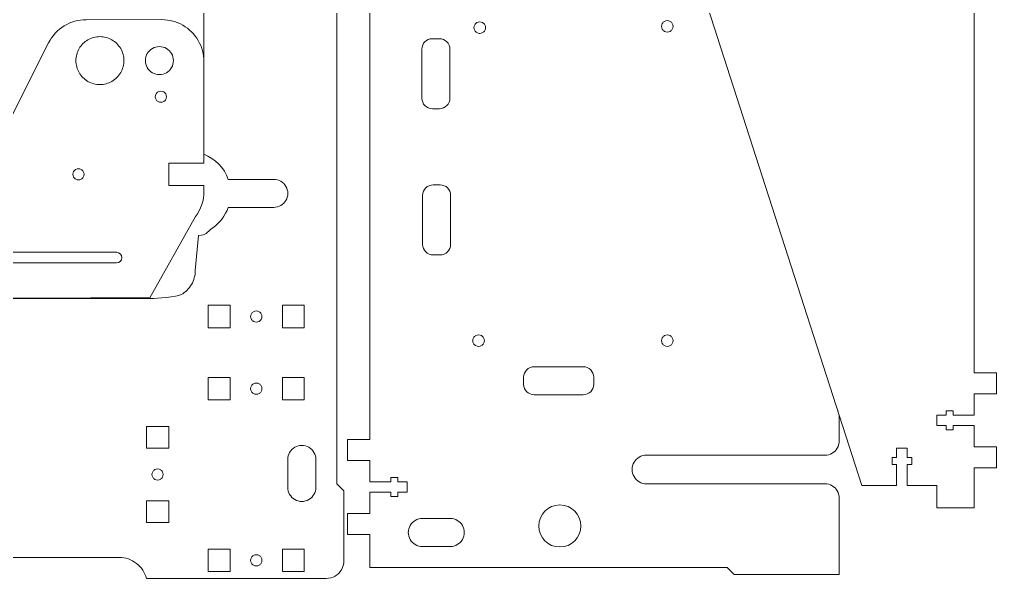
# Model space of a CAD drawing. Header units: inches. Extents: x -222 to 489, y -198 to 427.
# Drawn here: x 210.5 to 489.3, y 36.7 to 196.3 of the extents above; entities that cross this region are included whole.
import ezdxf

# ---------------------------------------------------------------- set-up
doc = ezdxf.new("R2010")
doc.units = ezdxf.units.IN
doc.header["$MEASUREMENT"] = 0
doc.layers.add('z-axis', color=7, linetype='Continuous')

# ---------------------------------------------------------------- blocks, each defined once
blk = doc.blocks.new('block 4')
at = {"lineweight": 0}
blk.add_open_spline([(251.32, 67.22), (251.46, 66.98), (251.53, 66.7), (251.53, 66.42), (251.53, 66.14), (251.46, 65.86), (251.32, 65.62), (251.18, 65.38), (250.97, 65.17), (250.73, 65.03), (250.49, 64.89), (250.21, 64.82), (249.93, 64.82), (249.65, 64.82), (249.37, 64.89), (249.13, 65.03), (248.89, 65.17), (248.69, 65.38), (248.55, 65.62), (248.41, 65.86), (248.33, 66.14), (248.33, 66.42), (248.33, 66.7), (248.41, 66.98), (248.55, 67.22), (248.69, 67.46), (248.89, 67.66), (249.13, 67.8), (249.37, 67.94), (249.65, 68.02), (249.93, 68.02), (250.21, 68.02), (250.49, 67.94), (250.73, 67.8), (250.97, 67.66), (251.18, 67.46), (251.32, 67.22)], degree=3, knots=[0, 0, 0, 0, 1, 1, 1, 2, 2, 2, 3, 3, 3, 4, 4, 4, 5, 5, 5, 6, 6, 6, 7, 7, 7, 8, 8, 8, 9, 9, 9, 10, 10, 10, 11, 11, 11, 12, 12, 12, 12], dxfattribs=at)
blk = doc.blocks.new('block 3')
blk.add_blockref('block 4', (0, 0))
blk = doc.blocks.new('block 5')
at = {"lineweight": 0}
blk.add_lwpolyline([(270.6, 87.73), (270.6, 94.12)], dxfattribs=at)
blk = doc.blocks.new('block 6')
at = {"lineweight": 0}
blk.add_lwpolyline([(270.6, 94.12), (264.4, 94.12)], dxfattribs=at)
blk = doc.blocks.new('block 7')
at = {"lineweight": 0}
blk.add_lwpolyline([(264.4, 94.12), (264.4, 87.73)], dxfattribs=at)
blk = doc.blocks.new('block 8')
at = {"lineweight": 0}
blk.add_lwpolyline([(264.4, 87.73), (270.6, 87.73)], dxfattribs=at)
blk = doc.blocks.new('block 9')
at = {"lineweight": 0}
blk.add_lwpolyline([(285.59, 94.12), (285.59, 87.73)], dxfattribs=at)
blk = doc.blocks.new('block 10')
at = {"lineweight": 0}
blk.add_lwpolyline([(285.59, 87.73), (291.79, 87.73)], dxfattribs=at)
blk = doc.blocks.new('block 11')
at = {"lineweight": 0}
blk.add_lwpolyline([(291.79, 87.73), (291.79, 94.12)], dxfattribs=at)
blk = doc.blocks.new('block 12')
at = {"lineweight": 0}
blk.add_lwpolyline([(291.79, 94.12), (285.59, 94.12)], dxfattribs=at)
blk = doc.blocks.new('block 13')
at = {"lineweight": 0}
blk.add_lwpolyline([(291.79, 45.11), (285.59, 45.11)], dxfattribs=at)
blk = doc.blocks.new('block 14')
at = {"lineweight": 0}
blk.add_lwpolyline([(285.59, 45.11), (285.59, 38.71)], dxfattribs=at)
blk = doc.blocks.new('block 15')
at = {"lineweight": 0}
blk.add_lwpolyline([(285.59, 38.71), (291.79, 38.71)], dxfattribs=at)
blk = doc.blocks.new('block 16')
at = {"lineweight": 0}
blk.add_lwpolyline([(291.79, 38.71), (291.79, 45.11)], dxfattribs=at)
blk = doc.blocks.new('block 17')
at = {"lineweight": 0}
blk.add_lwpolyline([(270.6, 45.11), (264.4, 45.11)], dxfattribs=at)
blk = doc.blocks.new('block 18')
at = {"lineweight": 0}
blk.add_lwpolyline([(264.4, 45.11), (264.4, 38.71)], dxfattribs=at)
blk = doc.blocks.new('block 19')
at = {"lineweight": 0}
blk.add_lwpolyline([(264.4, 38.71), (270.6, 38.71)], dxfattribs=at)
blk = doc.blocks.new('block 20')
at = {"lineweight": 0}
blk.add_lwpolyline([(270.6, 38.71), (270.6, 45.11)], dxfattribs=at)
blk = doc.blocks.new('block 21')
at = {"lineweight": 0}
blk.add_lwpolyline([(246.73, 73.91), (253.13, 73.91)], dxfattribs=at)
blk = doc.blocks.new('block 22')
at = {"lineweight": 0}
blk.add_lwpolyline([(253.13, 73.91), (253.13, 80.11)], dxfattribs=at)
blk = doc.blocks.new('block 23')
at = {"lineweight": 0}
blk.add_lwpolyline([(253.13, 80.11), (246.73, 80.11)], dxfattribs=at)
blk = doc.blocks.new('block 24')
at = {"lineweight": 0}
blk.add_lwpolyline([(246.73, 80.11), (246.73, 73.91)], dxfattribs=at)
blk = doc.blocks.new('block 25')
at = {"lineweight": 0}
blk.add_lwpolyline([(246.73, 52.72), (253.13, 52.72)], dxfattribs=at)
blk = doc.blocks.new('block 26')
at = {"lineweight": 0}
blk.add_lwpolyline([(253.13, 52.72), (253.13, 58.92)], dxfattribs=at)
blk = doc.blocks.new('block 27')
at = {"lineweight": 0}
blk.add_lwpolyline([(253.13, 58.92), (246.73, 58.92)], dxfattribs=at)
blk = doc.blocks.new('block 28')
at = {"lineweight": 0}
blk.add_lwpolyline([(246.73, 58.92), (246.73, 52.72)], dxfattribs=at)
blk = doc.blocks.new('block 69')
at = {"lineweight": 0}
blk.add_lwpolyline([(283.09, 150.68), (270.1, 150.68)], dxfattribs=at)
blk = doc.blocks.new('block 70')
at = {"lineweight": 0}
blk.add_open_spline([(270.1, 150.68), (268.96, 153.94), (266.33, 156.65), (263.1, 157.87)], degree=3, dxfattribs=at)
blk = doc.blocks.new('block 71')
at = {"lineweight": 0}
blk.add_lwpolyline([(263.1, 157.87), (263.1, 201.66)], dxfattribs=at)
blk = doc.blocks.new('block 97')
at = {"lineweight": 0}
blk.add_lwpolyline([(-8.77, 116.69), (248.11, 116.69)], dxfattribs=at)
blk = doc.blocks.new('block 98')
at = {"lineweight": 0}
blk.add_open_spline([(248.11, 116.69), (249.5, 116.69), (255.48, 117.07), (256.69, 117.77)], degree=3, dxfattribs=at)
blk = doc.blocks.new('block 99')
at = {"lineweight": 0}
blk.add_open_spline([(256.69, 117.77), (257.9, 118.46), (258.92, 119.48), (259.62, 120.69)], degree=3, dxfattribs=at)
blk = doc.blocks.new('block 100')
at = {"lineweight": 0}
blk.add_open_spline([(259.62, 120.69), (260.32, 121.9), (260.69, 123.29), (260.69, 124.69)], degree=3, dxfattribs=at)
blk = doc.blocks.new('block 101')
at = {"lineweight": 0}
blk.add_lwpolyline([(260.69, 124.69), (261.61, 134.69)], dxfattribs=at)
blk = doc.blocks.new('block 102')
at = {"lineweight": 0}
blk.add_open_spline([(261.61, 134.69), (264.07, 134.68), (263.71, 135.46), (265.71, 136.89)], degree=3, dxfattribs=at)
blk = doc.blocks.new('block 103')
at = {"lineweight": 0}
blk.add_open_spline([(265.71, 136.89), (267.73, 138.31), (269.28, 140.36), (270.1, 142.68)], degree=3, dxfattribs=at)
blk = doc.blocks.new('block 104')
at = {"lineweight": 0}
blk.add_lwpolyline([(270.1, 142.68), (283.09, 142.68)], dxfattribs=at)
blk = doc.blocks.new('block 105')
at = {"lineweight": 0}
blk.add_open_spline([(283.09, 142.68), (283.79, 142.68), (284.49, 142.87), (285.09, 143.22)], degree=3, dxfattribs=at)
blk = doc.blocks.new('block 106')
at = {"lineweight": 0}
blk.add_open_spline([(285.09, 143.22), (285.69, 143.57), (286.21, 144.08), (286.55, 144.68)], degree=3, dxfattribs=at)
blk = doc.blocks.new('block 107')
at = {"lineweight": 0}
blk.add_open_spline([(286.55, 144.68), (286.9, 145.29), (287.09, 145.98), (287.09, 146.68)], degree=3, dxfattribs=at)
blk = doc.blocks.new('block 108')
at = {"lineweight": 0}
blk.add_open_spline([(287.09, 146.68), (287.09, 147.38), (286.9, 148.08), (286.55, 148.68)], degree=3, dxfattribs=at)
blk = doc.blocks.new('block 109')
at = {"lineweight": 0}
blk.add_open_spline([(286.55, 148.68), (286.21, 149.28), (285.69, 149.79), (285.09, 150.14)], degree=3, dxfattribs=at)
blk = doc.blocks.new('block 110')
at = {"lineweight": 0}
blk.add_open_spline([(285.09, 150.14), (284.49, 150.49), (283.79, 150.68), (283.09, 150.68)], degree=3, dxfattribs=at)
blk = doc.blocks.new('block 111')
at = {"lineweight": 0}
blk.add_lwpolyline([(295.09, 62.72), (295.09, 70.72)], dxfattribs=at)
blk = doc.blocks.new('block 112')
at = {"lineweight": 0}
blk.add_open_spline([(295.09, 70.72), (295.09, 71.41), (294.9, 72.11), (294.55, 72.71)], degree=3, dxfattribs=at)
blk = doc.blocks.new('block 113')
at = {"lineweight": 0}
blk.add_open_spline([(294.55, 72.71), (294.2, 73.32), (293.69, 73.83), (293.09, 74.18)], degree=3, dxfattribs=at)
blk = doc.blocks.new('block 114')
at = {"lineweight": 0}
blk.add_open_spline([(293.09, 74.18), (292.48, 74.53), (291.79, 74.71), (291.09, 74.71)], degree=3, dxfattribs=at)
blk = doc.blocks.new('block 115')
at = {"lineweight": 0}
blk.add_open_spline([(291.09, 74.71), (290.39, 74.71), (289.69, 74.53), (289.09, 74.18)], degree=3, dxfattribs=at)
blk = doc.blocks.new('block 116')
at = {"lineweight": 0}
blk.add_open_spline([(289.09, 74.18), (288.48, 73.83), (287.97, 73.32), (287.62, 72.71)], degree=3, dxfattribs=at)
blk = doc.blocks.new('block 117')
at = {"lineweight": 0}
blk.add_open_spline([(287.62, 72.71), (287.27, 72.11), (287.09, 71.41), (287.09, 70.72)], degree=3, dxfattribs=at)
blk = doc.blocks.new('block 118')
at = {"lineweight": 0}
blk.add_lwpolyline([(287.09, 70.72), (287.09, 62.72)], dxfattribs=at)
blk = doc.blocks.new('block 119')
at = {"lineweight": 0}
blk.add_open_spline([(287.09, 62.72), (287.09, 62.02), (287.27, 61.32), (287.62, 60.72)], degree=3, dxfattribs=at)
blk = doc.blocks.new('block 120')
at = {"lineweight": 0}
blk.add_open_spline([(287.62, 60.72), (287.97, 60.12), (288.48, 59.61), (289.09, 59.26)], degree=3, dxfattribs=at)
blk = doc.blocks.new('block 121')
at = {"lineweight": 0}
blk.add_open_spline([(289.09, 59.26), (289.69, 58.91), (290.39, 58.72), (291.09, 58.72)], degree=3, dxfattribs=at)
blk = doc.blocks.new('block 122')
at = {"lineweight": 0}
blk.add_open_spline([(291.09, 58.72), (291.79, 58.72), (292.48, 58.91), (293.09, 59.26)], degree=3, dxfattribs=at)
blk = doc.blocks.new('block 123')
at = {"lineweight": 0}
blk.add_open_spline([(293.09, 59.26), (293.69, 59.61), (294.2, 60.12), (294.55, 60.72)], degree=3, dxfattribs=at)
blk = doc.blocks.new('block 124')
at = {"lineweight": 0}
blk.add_open_spline([(294.55, 60.72), (294.9, 61.32), (295.09, 62.02), (295.09, 62.72)], degree=3, dxfattribs=at)
blk = doc.blocks.new('block 133')
at = {"lineweight": 0}
blk.add_lwpolyline([(270.6, 114.72), (264.4, 114.72)], dxfattribs=at)
blk = doc.blocks.new('block 134')
at = {"lineweight": 0}
blk.add_lwpolyline([(264.4, 114.72), (264.4, 108.32)], dxfattribs=at)
blk = doc.blocks.new('block 135')
at = {"lineweight": 0}
blk.add_lwpolyline([(264.4, 108.32), (270.6, 108.32)], dxfattribs=at)
blk = doc.blocks.new('block 136')
at = {"lineweight": 0}
blk.add_lwpolyline([(270.6, 108.32), (270.6, 114.72)], dxfattribs=at)
blk = doc.blocks.new('block 137')
at = {"lineweight": 0}
blk.add_lwpolyline([(285.59, 114.72), (285.59, 108.32)], dxfattribs=at)
blk = doc.blocks.new('block 138')
at = {"lineweight": 0}
blk.add_lwpolyline([(285.59, 108.32), (291.79, 108.32)], dxfattribs=at)
blk = doc.blocks.new('block 139')
at = {"lineweight": 0}
blk.add_lwpolyline([(291.79, 108.32), (291.79, 114.72)], dxfattribs=at)
blk = doc.blocks.new('block 140')
at = {"lineweight": 0}
blk.add_lwpolyline([(291.79, 114.72), (285.59, 114.72)], dxfattribs=at)
blk = doc.blocks.new('block 150')
at = {"lineweight": 0}
blk.add_open_spline([(279.48, 112.32), (279.62, 112.08), (279.69, 111.8), (279.69, 111.52), (279.69, 111.24), (279.62, 110.96), (279.48, 110.72), (279.34, 110.48), (279.13, 110.28), (278.89, 110.14), (278.65, 110), (278.37, 109.92), (278.09, 109.92), (277.81, 109.92), (277.54, 110), (277.29, 110.14), (277.05, 110.28), (276.85, 110.48), (276.71, 110.72), (276.57, 110.96), (276.49, 111.24), (276.49, 111.52), (276.49, 111.8), (276.57, 112.08), (276.71, 112.32), (276.85, 112.56), (277.05, 112.77), (277.29, 112.91), (277.54, 113.05), (277.81, 113.12), (278.09, 113.12), (278.37, 113.12), (278.65, 113.05), (278.89, 112.91), (279.13, 112.77), (279.34, 112.56), (279.48, 112.32)], degree=3, knots=[0, 0, 0, 0, 1, 1, 1, 2, 2, 2, 3, 3, 3, 4, 4, 4, 5, 5, 5, 6, 6, 6, 7, 7, 7, 8, 8, 8, 9, 9, 9, 10, 10, 10, 11, 11, 11, 12, 12, 12, 12], dxfattribs=at)
blk = doc.blocks.new('block 149')
blk.add_blockref('block 150', (0, 0))
blk = doc.blocks.new('block 152')
at = {"lineweight": 0}
blk.add_lwpolyline([(301.08, 63.72), (301.08, 399.56)], dxfattribs=at)
blk = doc.blocks.new('block 153')
at = {"lineweight": 0}
blk.add_lwpolyline([(303.08, 61.72), (301.08, 63.72)], dxfattribs=at)
blk = doc.blocks.new('block 154')
at = {"lineweight": 0}
blk.add_lwpolyline([(303.08, 41.73), (303.08, 61.72)], dxfattribs=at)
blk = doc.blocks.new('block 155')
at = {"lineweight": 0}
blk.add_open_spline([(298.08, 36.73), (298.96, 36.73), (299.83, 36.96), (300.58, 37.4)], degree=3, dxfattribs=at)
blk = doc.blocks.new('block 156')
at = {"lineweight": 0}
blk.add_open_spline([(300.58, 37.4), (301.34, 37.84), (301.98, 38.47), (302.41, 39.23)], degree=3, dxfattribs=at)
blk = doc.blocks.new('block 157')
at = {"lineweight": 0}
blk.add_open_spline([(302.41, 39.23), (302.85, 39.99), (303.08, 40.86), (303.08, 41.73)], degree=3, dxfattribs=at)
blk = doc.blocks.new('block 158')
at = {"lineweight": 0}
blk.add_lwpolyline([(246.76, 36.73), (298.08, 36.73)], dxfattribs=at)
blk = doc.blocks.new('block 159')
at = {"lineweight": 0}
blk.add_open_spline([(246.76, 36.73), (246.32, 38.43), (245.3, 39.98), (243.91, 41.05)], degree=3, dxfattribs=at)
blk = doc.blocks.new('block 160')
at = {"lineweight": 0}
blk.add_open_spline([(243.91, 41.05), (242.52, 42.13), (240.77, 42.73), (239.02, 42.73)], degree=3, dxfattribs=at)
blk = doc.blocks.new('block 161')
at = {"lineweight": 0}
blk.add_lwpolyline([(-44.01, 42.73), (239.02, 42.73)], dxfattribs=at)
blk = doc.blocks.new('block 210')
at = {"lineweight": 0}
blk.add_open_spline([(279.48, 91.73), (279.62, 91.48), (279.69, 91.21), (279.69, 90.93), (279.69, 90.65), (279.62, 90.37), (279.48, 90.13), (279.34, 89.88), (279.13, 89.68), (278.89, 89.54), (278.65, 89.4), (278.37, 89.33), (278.09, 89.33), (277.81, 89.33), (277.54, 89.4), (277.29, 89.54), (277.05, 89.68), (276.85, 89.88), (276.71, 90.13), (276.57, 90.37), (276.49, 90.65), (276.49, 90.93), (276.49, 91.21), (276.57, 91.48), (276.71, 91.73), (276.85, 91.97), (277.05, 92.17), (277.29, 92.31), (277.54, 92.45), (277.81, 92.53), (278.09, 92.53), (278.37, 92.53), (278.65, 92.45), (278.89, 92.31), (279.13, 92.17), (279.34, 91.97), (279.48, 91.73)], degree=3, knots=[0, 0, 0, 0, 1, 1, 1, 2, 2, 2, 3, 3, 3, 4, 4, 4, 5, 5, 5, 6, 6, 6, 7, 7, 7, 8, 8, 8, 9, 9, 9, 10, 10, 10, 11, 11, 11, 12, 12, 12, 12], dxfattribs=at)
blk = doc.blocks.new('block 209')
blk.add_blockref('block 210', (0, 0))
blk = doc.blocks.new('block 212')
at = {"lineweight": 0}
blk.add_open_spline([(279.48, 42.71), (279.62, 42.47), (279.69, 42.19), (279.69, 41.91), (279.69, 41.63), (279.62, 41.35), (279.48, 41.11), (279.34, 40.87), (279.13, 40.66), (278.89, 40.52), (278.65, 40.38), (278.37, 40.31), (278.09, 40.31), (277.81, 40.31), (277.54, 40.38), (277.29, 40.52), (277.05, 40.66), (276.85, 40.87), (276.71, 41.11), (276.57, 41.35), (276.49, 41.63), (276.49, 41.91), (276.49, 42.19), (276.57, 42.47), (276.71, 42.71), (276.85, 42.95), (277.05, 43.15), (277.29, 43.29), (277.54, 43.43), (277.81, 43.51), (278.09, 43.51), (278.37, 43.51), (278.65, 43.43), (278.89, 43.29), (279.13, 43.15), (279.34, 42.95), (279.48, 42.71)], degree=3, knots=[0, 0, 0, 0, 1, 1, 1, 2, 2, 2, 3, 3, 3, 4, 4, 4, 5, 5, 5, 6, 6, 6, 7, 7, 7, 8, 8, 8, 9, 9, 9, 10, 10, 10, 11, 11, 11, 12, 12, 12, 12], dxfattribs=at)
blk = doc.blocks.new('block 211')
blk.add_blockref('block 212', (0, 0))
blk = doc.blocks.new('block 2')
for name in ['block 152', 'block 71', 'block 70', 'block 69', 'block 110', 'block 109', 'block 108', 'block 107', 'block 103', 'block 104', 'block 105', 'block 106', 'block 102', 'block 101', 'block 100', 'block 99', 'block 98', 'block 97', 'block 133', 'block 134', 'block 136', 'block 137', 'block 140', 'block 139', 'block 149', 'block 135', 'block 138', 'block 6', 'block 7', 'block 5', 'block 209', 'block 9', 'block 12', 'block 11', 'block 8', 'block 10', 'block 23', 'block 24', 'block 22', 'block 21', 'block 117', 'block 116', 'block 115', 'block 114', 'block 113', 'block 112', 'block 118', 'block 111', 'block 3', 'block 119', 'block 124', 'block 153', 'block 154', 'block 27', 'block 28', 'block 26', 'block 120', 'block 121', 'block 122', 'block 123', 'block 25', 'block 17', 'block 18', 'block 20', 'block 13', 'block 14', 'block 16', 'block 161', 'block 160', 'block 211', 'block 159', 'block 156', 'block 157', 'block 158', 'block 19', 'block 15', 'block 155']:
    blk.add_blockref(name, (0, 0))
blk = doc.blocks.new('block 624')
at = {"lineweight": 0}
blk.add_lwpolyline([(489.3, 95.48), (482.96, 95.48)], dxfattribs=at)
blk = doc.blocks.new('block 625')
at = {"lineweight": 0}
blk.add_lwpolyline([(489.3, 89.48), (489.3, 95.48)], dxfattribs=at)
blk = doc.blocks.new('block 626')
at = {"lineweight": 0}
blk.add_lwpolyline([(482.96, 89.48), (489.3, 89.48)], dxfattribs=at)
blk = doc.blocks.new('block 627')
at = {"lineweight": 0}
blk.add_lwpolyline([(482.96, 83.39), (476.96, 83.39)], dxfattribs=at)
blk = doc.blocks.new('block 628')
at = {"lineweight": 0}
blk.add_lwpolyline([(476.96, 83.39), (476.96, 84.64)], dxfattribs=at)
blk = doc.blocks.new('block 629')
at = {"lineweight": 0}
blk.add_lwpolyline([(476.96, 84.64), (474.96, 84.64)], dxfattribs=at)
blk = doc.blocks.new('block 630')
at = {"lineweight": 0}
blk.add_lwpolyline([(474.96, 84.64), (474.96, 83.39)], dxfattribs=at)
blk = doc.blocks.new('block 631')
at = {"lineweight": 0}
blk.add_lwpolyline([(474.96, 83.39), (472.31, 83.39)], dxfattribs=at)
blk = doc.blocks.new('block 632')
at = {"lineweight": 0}
blk.add_lwpolyline([(472.31, 83.39), (472.31, 80.39)], dxfattribs=at)
blk = doc.blocks.new('block 633')
at = {"lineweight": 0}
blk.add_lwpolyline([(472.31, 80.39), (474.96, 80.39)], dxfattribs=at)
blk = doc.blocks.new('block 634')
at = {"lineweight": 0}
blk.add_lwpolyline([(474.96, 80.39), (474.96, 79.14)], dxfattribs=at)
blk = doc.blocks.new('block 635')
at = {"lineweight": 0}
blk.add_lwpolyline([(474.96, 79.14), (476.96, 79.14)], dxfattribs=at)
blk = doc.blocks.new('block 636')
at = {"lineweight": 0}
blk.add_lwpolyline([(476.96, 79.14), (476.96, 80.39)], dxfattribs=at)
blk = doc.blocks.new('block 637')
at = {"lineweight": 0}
blk.add_lwpolyline([(476.96, 80.39), (482.96, 80.39)], dxfattribs=at)
blk = doc.blocks.new('block 638')
at = {"lineweight": 0}
blk.add_lwpolyline([(489.3, 74.29), (482.96, 74.29)], dxfattribs=at)
blk = doc.blocks.new('block 639')
at = {"lineweight": 0}
blk.add_lwpolyline([(489.3, 68.29), (489.3, 74.29)], dxfattribs=at)
blk = doc.blocks.new('block 640')
at = {"lineweight": 0}
blk.add_lwpolyline([(482.96, 68.29), (489.3, 68.29)], dxfattribs=at)
blk = doc.blocks.new('block 641')
at = {"lineweight": 0}
blk.add_lwpolyline([(472.31, 56.9), (482.96, 56.9)], dxfattribs=at)
blk = doc.blocks.new('block 642')
at = {"lineweight": 0}
blk.add_lwpolyline([(472.31, 56.9), (472.31, 63.3)], dxfattribs=at)
blk = doc.blocks.new('block 643')
at = {"lineweight": 0}
blk.add_lwpolyline([(472.31, 63.3), (463.86, 63.3)], dxfattribs=at)
blk = doc.blocks.new('block 644')
at = {"lineweight": 0}
blk.add_lwpolyline([(463.86, 63.3), (463.86, 69.29)], dxfattribs=at)
blk = doc.blocks.new('block 645')
at = {"lineweight": 0}
blk.add_lwpolyline([(463.86, 69.29), (465.11, 69.29)], dxfattribs=at)
blk = doc.blocks.new('block 646')
at = {"lineweight": 0}
blk.add_lwpolyline([(465.11, 69.29), (465.11, 71.29)], dxfattribs=at)
blk = doc.blocks.new('block 647')
at = {"lineweight": 0}
blk.add_lwpolyline([(465.11, 71.29), (463.86, 71.29)], dxfattribs=at)
blk = doc.blocks.new('block 648')
at = {"lineweight": 0}
blk.add_lwpolyline([(463.86, 71.29), (463.86, 73.94)], dxfattribs=at)
blk = doc.blocks.new('block 649')
at = {"lineweight": 0}
blk.add_lwpolyline([(463.86, 73.94), (460.77, 73.94)], dxfattribs=at)
blk = doc.blocks.new('block 650')
at = {"lineweight": 0}
blk.add_lwpolyline([(460.77, 73.94), (460.77, 71.29)], dxfattribs=at)
blk = doc.blocks.new('block 651')
at = {"lineweight": 0}
blk.add_lwpolyline([(460.77, 71.29), (459.52, 71.29)], dxfattribs=at)
blk = doc.blocks.new('block 652')
at = {"lineweight": 0}
blk.add_lwpolyline([(459.52, 71.29), (459.52, 69.29)], dxfattribs=at)
blk = doc.blocks.new('block 653')
at = {"lineweight": 0}
blk.add_lwpolyline([(459.52, 69.29), (460.77, 69.29)], dxfattribs=at)
blk = doc.blocks.new('block 654')
at = {"lineweight": 0}
blk.add_lwpolyline([(460.77, 69.29), (460.77, 63.3)], dxfattribs=at)
blk = doc.blocks.new('block 655')
at = {"lineweight": 0}
blk.add_lwpolyline([(460.77, 63.3), (450.91, 63.3)], dxfattribs=at)
blk = doc.blocks.new('block 656')
at = {"lineweight": 0}
blk.add_lwpolyline([(349.21, 379.15), (450.91, 63.3)], dxfattribs=at)
blk = doc.blocks.new('block 659')
at = {"lineweight": 0}
blk.add_lwpolyline([(482.96, 74.29), (482.96, 80.39)], dxfattribs=at)
blk = doc.blocks.new('block 661')
at = {"lineweight": 0}
blk.add_lwpolyline([(482.96, 83.39), (482.96, 89.48)], dxfattribs=at)
blk = doc.blocks.new('block 662')
at = {"lineweight": 0}
blk.add_lwpolyline([(482.96, 56.9), (482.96, 68.29)], dxfattribs=at)
blk = doc.blocks.new('block 663')
at = {"lineweight": 0}
blk.add_lwpolyline([(482.96, 95.48), (482.96, 228.22)], dxfattribs=at)
blk = doc.blocks.new('block 558')
for name in ['block 656', 'block 663', 'block 624', 'block 625', 'block 626', 'block 661', 'block 629', 'block 630', 'block 628', 'block 631', 'block 632', 'block 627', 'block 633', 'block 634', 'block 635', 'block 636', 'block 637', 'block 659', 'block 649', 'block 650', 'block 648', 'block 638', 'block 639', 'block 651', 'block 652', 'block 647', 'block 646', 'block 653', 'block 654', 'block 644', 'block 645', 'block 640', 'block 662', 'block 655', 'block 643', 'block 642', 'block 641']:
    blk.add_blockref(name, (0, 0))
blk = doc.blocks.new('block 555')
blk.add_blockref('block 558', (0, 0))
blk = doc.blocks.new('block 669')
at = {"lineweight": 0}
blk.add_lwpolyline([(325.46, 45.86), (333.46, 45.86)], dxfattribs=at)
blk = doc.blocks.new('block 670')
at = {"lineweight": 0}
blk.add_open_spline([(333.46, 45.86), (334.16, 45.86), (334.86, 46.04), (335.46, 46.39)], degree=3, dxfattribs=at)
blk = doc.blocks.new('block 671')
at = {"lineweight": 0}
blk.add_open_spline([(335.46, 46.39), (336.06, 46.74), (336.57, 47.25), (336.92, 47.86)], degree=3, dxfattribs=at)
blk = doc.blocks.new('block 672')
at = {"lineweight": 0}
blk.add_open_spline([(336.92, 47.86), (337.27, 48.46), (337.46, 49.16), (337.46, 49.86)], degree=3, dxfattribs=at)
blk = doc.blocks.new('block 673')
at = {"lineweight": 0}
blk.add_open_spline([(337.46, 49.86), (337.46, 50.55), (337.27, 51.25), (336.92, 51.85)], degree=3, dxfattribs=at)
blk = doc.blocks.new('block 674')
at = {"lineweight": 0}
blk.add_open_spline([(336.92, 51.85), (336.57, 52.46), (336.06, 52.97), (335.46, 53.32)], degree=3, dxfattribs=at)
blk = doc.blocks.new('block 675')
at = {"lineweight": 0}
blk.add_open_spline([(335.46, 53.32), (334.86, 53.67), (334.16, 53.85), (333.46, 53.85)], degree=3, dxfattribs=at)
blk = doc.blocks.new('block 676')
at = {"lineweight": 0}
blk.add_lwpolyline([(333.46, 53.85), (325.46, 53.85)], dxfattribs=at)
blk = doc.blocks.new('block 677')
at = {"lineweight": 0}
blk.add_open_spline([(325.46, 53.85), (324.77, 53.85), (324.07, 53.67), (323.47, 53.32)], degree=3, dxfattribs=at)
blk = doc.blocks.new('block 678')
at = {"lineweight": 0}
blk.add_open_spline([(323.47, 53.32), (322.86, 52.97), (322.35, 52.46), (322, 51.85)], degree=3, dxfattribs=at)
blk = doc.blocks.new('block 679')
at = {"lineweight": 0}
blk.add_open_spline([(322, 51.85), (321.65, 51.25), (321.47, 50.55), (321.47, 49.86)], degree=3, dxfattribs=at)
blk = doc.blocks.new('block 680')
at = {"lineweight": 0}
blk.add_open_spline([(321.47, 49.86), (321.47, 49.16), (321.65, 48.46), (322, 47.86)], degree=3, dxfattribs=at)
blk = doc.blocks.new('block 681')
at = {"lineweight": 0}
blk.add_open_spline([(322, 47.86), (322.35, 47.25), (322.86, 46.74), (323.47, 46.39)], degree=3, dxfattribs=at)
blk = doc.blocks.new('block 682')
at = {"lineweight": 0}
blk.add_open_spline([(323.47, 46.39), (324.07, 46.04), (324.77, 45.86), (325.46, 45.86)], degree=3, dxfattribs=at)
blk = doc.blocks.new('block 683')
at = {"lineweight": 0}
blk.add_open_spline([(440.41, 71.95), (441.11, 71.94), (441.81, 72.13), (442.41, 72.48)], degree=3, dxfattribs=at)
blk = doc.blocks.new('block 684')
at = {"lineweight": 0}
blk.add_open_spline([(442.41, 72.48), (443.02, 72.83), (443.53, 73.34), (443.87, 73.94)], degree=3, dxfattribs=at)
blk = doc.blocks.new('block 685')
at = {"lineweight": 0}
blk.add_open_spline([(443.87, 73.94), (444.22, 74.55), (444.41, 75.25), (444.41, 75.94)], degree=3, dxfattribs=at)
blk = doc.blocks.new('block 686')
at = {"lineweight": 0}
blk.add_lwpolyline([(389.43, 71.95), (440.41, 71.95)], dxfattribs=at)
blk = doc.blocks.new('block 687')
at = {"lineweight": 0}
blk.add_open_spline([(389.43, 71.95), (388.72, 71.95), (388, 71.76), (387.39, 71.4)], degree=3, dxfattribs=at)
blk = doc.blocks.new('block 688')
at = {"lineweight": 0}
blk.add_open_spline([(387.39, 71.4), (386.77, 71.04), (386.24, 70.52), (385.89, 69.9)], degree=3, dxfattribs=at)
blk = doc.blocks.new('block 689')
at = {"lineweight": 0}
blk.add_open_spline([(385.89, 69.9), (385.53, 69.28), (385.34, 68.56), (385.34, 67.85)], degree=3, dxfattribs=at)
blk = doc.blocks.new('block 690')
at = {"lineweight": 0}
blk.add_open_spline([(385.34, 67.85), (385.34, 67.13), (385.53, 66.42), (385.89, 65.8)], degree=3, dxfattribs=at)
blk = doc.blocks.new('block 691')
at = {"lineweight": 0}
blk.add_open_spline([(385.89, 65.8), (386.24, 65.18), (386.77, 64.66), (387.39, 64.3)], degree=3, dxfattribs=at)
blk = doc.blocks.new('block 692')
at = {"lineweight": 0}
blk.add_open_spline([(387.39, 64.3), (388, 63.94), (388.72, 63.75), (389.43, 63.75)], degree=3, dxfattribs=at)
blk = doc.blocks.new('block 693')
at = {"lineweight": 0}
blk.add_lwpolyline([(440.41, 63.75), (389.43, 63.75)], dxfattribs=at)
blk = doc.blocks.new('block 694')
at = {"lineweight": 0}
blk.add_open_spline([(444.41, 59.75), (444.41, 60.45), (444.22, 61.15), (443.87, 61.75)], degree=3, dxfattribs=at)
blk = doc.blocks.new('block 695')
at = {"lineweight": 0}
blk.add_open_spline([(443.87, 61.75), (443.53, 62.35), (443.02, 62.87), (442.41, 63.21)], degree=3, dxfattribs=at)
blk = doc.blocks.new('block 696')
at = {"lineweight": 0}
blk.add_open_spline([(442.41, 63.21), (441.81, 63.56), (441.11, 63.75), (440.41, 63.75)], degree=3, dxfattribs=at)
blk = doc.blocks.new('block 697')
at = {"lineweight": 0}
blk.add_lwpolyline([(444.41, 37.86), (444.41, 59.75)], dxfattribs=at)
blk = doc.blocks.new('block 698')
at = {"lineweight": 0}
blk.add_lwpolyline([(414.42, 37.86), (444.41, 37.86)], dxfattribs=at)
blk = doc.blocks.new('block 699')
at = {"lineweight": 0}
blk.add_lwpolyline([(412.42, 39.86), (414.42, 37.86)], dxfattribs=at)
blk = doc.blocks.new('block 700')
at = {"lineweight": 0}
blk.add_lwpolyline([(310.47, 39.86), (412.42, 39.86)], dxfattribs=at)
blk = doc.blocks.new('block 701')
at = {"lineweight": 0}
blk.add_lwpolyline([(304.12, 49.26), (310.47, 49.26)], dxfattribs=at)
blk = doc.blocks.new('block 702')
at = {"lineweight": 0}
blk.add_lwpolyline([(304.12, 55.25), (304.12, 49.26)], dxfattribs=at)
blk = doc.blocks.new('block 703')
at = {"lineweight": 0}
blk.add_lwpolyline([(310.47, 55.25), (304.12, 55.25)], dxfattribs=at)
blk = doc.blocks.new('block 704')
at = {"lineweight": 0}
blk.add_lwpolyline([(310.47, 61.35), (316.47, 61.35)], dxfattribs=at)
blk = doc.blocks.new('block 705')
at = {"lineweight": 0}
blk.add_lwpolyline([(316.47, 61.35), (316.47, 60.1)], dxfattribs=at)
blk = doc.blocks.new('block 706')
at = {"lineweight": 0}
blk.add_lwpolyline([(316.47, 60.1), (318.47, 60.1)], dxfattribs=at)
blk = doc.blocks.new('block 707')
at = {"lineweight": 0}
blk.add_lwpolyline([(318.47, 60.1), (318.47, 61.35)], dxfattribs=at)
blk = doc.blocks.new('block 708')
at = {"lineweight": 0}
blk.add_lwpolyline([(318.47, 61.35), (321.12, 61.35)], dxfattribs=at)
blk = doc.blocks.new('block 709')
at = {"lineweight": 0}
blk.add_lwpolyline([(321.12, 61.35), (321.12, 64.35)], dxfattribs=at)
blk = doc.blocks.new('block 710')
at = {"lineweight": 0}
blk.add_lwpolyline([(321.12, 64.35), (318.47, 64.35)], dxfattribs=at)
blk = doc.blocks.new('block 711')
at = {"lineweight": 0}
blk.add_lwpolyline([(318.47, 64.35), (318.47, 65.6)], dxfattribs=at)
blk = doc.blocks.new('block 712')
at = {"lineweight": 0}
blk.add_lwpolyline([(318.47, 65.6), (316.47, 65.6)], dxfattribs=at)
blk = doc.blocks.new('block 713')
at = {"lineweight": 0}
blk.add_lwpolyline([(316.47, 65.6), (316.47, 64.35)], dxfattribs=at)
blk = doc.blocks.new('block 714')
at = {"lineweight": 0}
blk.add_lwpolyline([(316.47, 64.35), (310.47, 64.35)], dxfattribs=at)
blk = doc.blocks.new('block 715')
at = {"lineweight": 0}
blk.add_lwpolyline([(304.12, 70.45), (310.47, 70.45)], dxfattribs=at)
blk = doc.blocks.new('block 716')
at = {"lineweight": 0}
blk.add_lwpolyline([(304.12, 76.44), (304.12, 70.45)], dxfattribs=at)
blk = doc.blocks.new('block 717')
at = {"lineweight": 0}
blk.add_lwpolyline([(310.47, 76.44), (304.12, 76.44)], dxfattribs=at)
blk = doc.blocks.new('block 768')
at = {"lineweight": 0}
blk.add_lwpolyline([(444.22, 84.73), (444.22, 84.73)], dxfattribs=at)
blk = doc.blocks.new('block 769')
at = {"lineweight": 0}
blk.add_lwpolyline([(444.41, 75.94), (444.44, 83.39)], dxfattribs=at)
blk = doc.blocks.new('block 770')
at = {"lineweight": 0}
blk.add_open_spline([(396.81, 105.48), (396.95, 105.23), (397.03, 104.94), (397.03, 104.65), (397.03, 104.37), (396.95, 104.08), (396.81, 103.83), (396.67, 103.58), (396.46, 103.37), (396.21, 103.22), (395.96, 103.08), (395.67, 103), (395.38, 103), (395.09, 103), (394.81, 103.08), (394.56, 103.22), (394.31, 103.37), (394.1, 103.58), (393.95, 103.83), (393.81, 104.08), (393.73, 104.37), (393.73, 104.65), (393.73, 104.94), (393.81, 105.23), (393.95, 105.48), (394.1, 105.73), (394.31, 105.94), (394.56, 106.08), (394.81, 106.23), (395.09, 106.3), (395.38, 106.3), (395.67, 106.3), (395.96, 106.23), (396.21, 106.08), (396.46, 105.94), (396.67, 105.73), (396.81, 105.48)], degree=3, knots=[0, 0, 0, 0, 1, 1, 1, 2, 2, 2, 3, 3, 3, 4, 4, 4, 5, 5, 5, 6, 6, 6, 7, 7, 7, 8, 8, 8, 9, 9, 9, 10, 10, 10, 11, 11, 11, 12, 12, 12, 12], dxfattribs=at)
blk = doc.blocks.new('block 771')
at = {"lineweight": 0}
blk.add_open_spline([(342.94, 105.48), (343.09, 105.23), (343.17, 104.94), (343.17, 104.65), (343.17, 104.37), (343.09, 104.08), (342.94, 103.83), (342.8, 103.58), (342.59, 103.37), (342.34, 103.22), (342.09, 103.08), (341.8, 103), (341.52, 103), (341.23, 103), (340.94, 103.08), (340.69, 103.22), (340.44, 103.37), (340.23, 103.58), (340.09, 103.83), (339.94, 104.08), (339.87, 104.37), (339.87, 104.65), (339.87, 104.94), (339.94, 105.23), (340.09, 105.48), (340.23, 105.73), (340.44, 105.94), (340.69, 106.08), (340.94, 106.23), (341.23, 106.3), (341.52, 106.3), (341.8, 106.3), (342.09, 106.23), (342.34, 106.08), (342.59, 105.94), (342.8, 105.73), (342.94, 105.48)], degree=3, knots=[0, 0, 0, 0, 1, 1, 1, 2, 2, 2, 3, 3, 3, 4, 4, 4, 5, 5, 5, 6, 6, 6, 7, 7, 7, 8, 8, 8, 9, 9, 9, 10, 10, 10, 11, 11, 11, 12, 12, 12, 12], dxfattribs=at)
blk = doc.blocks.new('block 773')
at = {"lineweight": 0}
blk.add_open_spline([(343.3, 194.83), (343.44, 194.58), (343.52, 194.29), (343.52, 194), (343.52, 193.72), (343.44, 193.43), (343.3, 193.18), (343.15, 192.93), (342.94, 192.72), (342.69, 192.58), (342.44, 192.43), (342.16, 192.35), (341.87, 192.35), (341.58, 192.35), (341.29, 192.43), (341.04, 192.58), (340.79, 192.72), (340.58, 192.93), (340.44, 193.18), (340.3, 193.43), (340.22, 193.72), (340.22, 194), (340.22, 194.29), (340.3, 194.58), (340.44, 194.83), (340.58, 195.08), (340.79, 195.29), (341.04, 195.43), (341.29, 195.58), (341.58, 195.65), (341.87, 195.65), (342.16, 195.65), (342.44, 195.58), (342.69, 195.43), (342.94, 195.29), (343.15, 195.08), (343.3, 194.83)], degree=3, knots=[0, 0, 0, 0, 1, 1, 1, 2, 2, 2, 3, 3, 3, 4, 4, 4, 5, 5, 5, 6, 6, 6, 7, 7, 7, 8, 8, 8, 9, 9, 9, 10, 10, 10, 11, 11, 11, 12, 12, 12, 12], dxfattribs=at)
blk = doc.blocks.new('block 774')
at = {"lineweight": 0}
blk.add_open_spline([(396.81, 195.18), (396.95, 194.93), (397.03, 194.64), (397.03, 194.36), (397.03, 194.07), (396.95, 193.78), (396.81, 193.53), (396.67, 193.28), (396.46, 193.07), (396.21, 192.93), (395.96, 192.78), (395.67, 192.71), (395.38, 192.71), (395.09, 192.71), (394.81, 192.78), (394.56, 192.93), (394.31, 193.07), (394.1, 193.28), (393.95, 193.53), (393.81, 193.78), (393.73, 194.07), (393.73, 194.36), (393.73, 194.64), (393.81, 194.93), (393.95, 195.18), (394.1, 195.43), (394.31, 195.64), (394.56, 195.79), (394.81, 195.93), (395.09, 196.01), (395.38, 196.01), (395.67, 196.01), (395.96, 195.93), (396.21, 195.79), (396.46, 195.64), (396.67, 195.43), (396.81, 195.18)], degree=3, knots=[0, 0, 0, 0, 1, 1, 1, 2, 2, 2, 3, 3, 3, 4, 4, 4, 5, 5, 5, 6, 6, 6, 7, 7, 7, 8, 8, 8, 9, 9, 9, 10, 10, 10, 11, 11, 11, 12, 12, 12, 12], dxfattribs=at)
blk = doc.blocks.new('block 772')
for name in ['block 773', 'block 774']:
    blk.add_blockref(name, (0, 0))
blk = doc.blocks.new('block 776')
at = {"lineweight": 0}
blk.add_lwpolyline([(310.47, 49.26), (310.47, 39.86)], dxfattribs=at)
blk = doc.blocks.new('block 781')
at = {"lineweight": 0}
blk.add_lwpolyline([(310.47, 70.45), (310.47, 64.35)], dxfattribs=at)
blk = doc.blocks.new('block 782')
at = {"lineweight": 0}
blk.add_lwpolyline([(310.47, 209.18), (310.47, 76.44)], dxfattribs=at)
blk = doc.blocks.new('block 783')
at = {"lineweight": 0}
blk.add_lwpolyline([(310.47, 61.35), (310.47, 55.25)], dxfattribs=at)
blk = doc.blocks.new('block 668')
for name in ['block 768', 'block 782', 'block 772', 'block 771', 'block 770', 'block 769', 'block 716', 'block 717', 'block 685', 'block 683', 'block 684', 'block 715', 'block 781', 'block 689', 'block 688', 'block 687', 'block 686', 'block 690', 'block 714', 'block 712', 'block 713', 'block 711', 'block 710', 'block 709', 'block 691', 'block 692', 'block 704', 'block 783', 'block 705', 'block 707', 'block 708', 'block 693', 'block 696', 'block 695', 'block 694', 'block 706', 'block 697', 'block 702', 'block 703', 'block 678', 'block 677', 'block 676', 'block 675', 'block 674', 'block 679', 'block 673', 'block 701', 'block 776', 'block 680', 'block 681', 'block 671', 'block 672', 'block 682', 'block 669', 'block 670', 'block 700', 'block 699', 'block 698']:
    blk.add_blockref(name, (0, 0))
blk = doc.blocks.new('block 554')
for name in ['block 555', 'block 668']:
    blk.add_blockref(name, (0, 0))
blk = doc.blocks.new('block 553')
at = {"lineweight": 0}
for points, knots in [([(333.34, 173.85), (333.34, 172.2), (332, 170.85), (330.34, 170.85), (330.34, 170.85), (328.34, 170.85), (328.34, 170.85), (326.68, 170.85), (325.34, 172.2), (325.34, 173.85), (325.34, 173.85), (325.34, 187.85), (325.34, 187.85), (325.34, 189.51), (326.68, 190.85), (328.34, 190.85), (328.34, 190.85), (330.34, 190.85), (330.34, 190.85), (332, 190.85), (333.34, 189.51), (333.34, 187.85), (333.34, 187.85), (333.34, 173.85), (333.34, 173.85)], [0, 0, 0, 0, 1, 1, 1, 2, 2, 2, 3, 3, 3, 4, 4, 4, 5, 5, 5, 6, 6, 6, 7, 7, 7, 8, 8, 8, 8]), ([(333.56, 132.12), (333.56, 130.47), (332.22, 129.12), (330.56, 129.12), (330.56, 129.12), (328.56, 129.12), (328.56, 129.12), (326.91, 129.12), (325.56, 130.47), (325.56, 132.12), (325.56, 132.12), (325.56, 146.12), (325.56, 146.12), (325.56, 147.78), (326.91, 149.12), (328.56, 149.12), (328.56, 149.12), (330.56, 149.12), (330.56, 149.12), (332.22, 149.12), (333.56, 147.78), (333.56, 146.12), (333.56, 146.12), (333.56, 132.12), (333.56, 132.12)], [0, 0, 0, 0, 1, 1, 1, 2, 2, 2, 3, 3, 3, 4, 4, 4, 5, 5, 5, 6, 6, 6, 7, 7, 7, 8, 8, 8, 8]), ([(357.39, 89.18), (355.73, 89.18), (354.39, 90.53), (354.39, 92.18), (354.39, 92.18), (354.39, 94.18), (354.39, 94.18), (354.39, 95.84), (355.73, 97.18), (357.39, 97.18), (357.39, 97.18), (371.39, 97.18), (371.39, 97.18), (373.05, 97.18), (374.39, 95.84), (374.39, 94.18), (374.39, 94.18), (374.39, 92.18), (374.39, 92.18), (374.39, 90.53), (373.05, 89.18), (371.39, 89.18), (371.39, 89.18), (357.39, 89.18), (357.39, 89.18)], [0, 0, 0, 0, 1, 1, 1, 2, 2, 2, 3, 3, 3, 4, 4, 4, 5, 5, 5, 6, 6, 6, 7, 7, 7, 8, 8, 8, 8]), ([(370.72, 51.72), (370.72, 48.41), (368.03, 45.72), (364.72, 45.72), (361.4, 45.72), (358.72, 48.41), (358.72, 51.72), (358.72, 55.04), (361.4, 57.72), (364.72, 57.72), (368.03, 57.72), (370.72, 55.04), (370.72, 51.72)], [0, 0, 0, 0, 1, 1, 1, 2, 2, 2, 3, 3, 3, 4, 4, 4, 4])]:
    blk.add_open_spline(points, degree=3, knots=knots, dxfattribs=at)
blk.add_blockref('block 554', (0, 0))
blk = doc.blocks.new('block 784')
at = {"layer": 'z-axis', "lineweight": 0}
for points in [[(207.37, 129.86), (238.24, 129.86)], [(238.24, 126.86), (207.37, 126.86)]]:
    blk.add_lwpolyline(points, dxfattribs=at)
for points, knots in [([(201.54, 155.35), (201.54, 155.35), (201.54, 148.95), (201.54, 148.95), (201.54, 148.95), (191.22, 148.95), (191.22, 148.95), (191.22, 148.95), (191.2, 138.3), (191.2, 138.3), (191.2, 138.3), (185.2, 138.3), (185.2, 138.3), (185.2, 138.3), (185.2, 148.95), (185.2, 148.95), (185.2, 148.95), (147.9, 148.95), (147.9, 148.95), (147.9, 148.95), (149.78, 123.64), (173.71, 116.91), (175.25, 116.47), (247.73, 116.9), (247.73, 116.9), (247.73, 116.9), (260.79, 140.09), (260.79, 140.09), (262.32, 142.14), (263.17, 144.69), (263.16, 147.25), (263.16, 147.25), (263.16, 148.96), (263.16, 148.96), (263.16, 148.96), (263.16, 148.95), (263.16, 148.95), (263.16, 148.95), (253.17, 148.95), (253.17, 148.95), (253.17, 148.95), (253.17, 148.96), (253.17, 148.96), (253.17, 148.96), (253.17, 155.31), (253.17, 155.31), (253.17, 155.31), (263.16, 155.31), (263.16, 155.31), (263.16, 155.31), (263.16, 184.3), (263.16, 184.3), (263.16, 186.39), (262.6, 188.48), (261.55, 190.29), (260.5, 192.11), (258.97, 193.64), (257.16, 194.68), (255.34, 195.73), (253.25, 196.29), (251.16, 196.29), (251.16, 196.29), (229.56, 196.28), (229.56, 196.28), (227.35, 196.29), (225.15, 195.66), (223.27, 194.5), (221.39, 193.34), (219.84, 191.66), (218.85, 189.68), (218.85, 189.68), (201.54, 155.3), (201.54, 155.3)], [0, 0, 0, 0, 1, 1, 1, 2, 2, 2, 3, 3, 3, 4, 4, 4, 5, 5, 5, 6, 6, 6, 7, 7, 7, 8, 8, 8, 9, 9, 9, 10, 10, 10, 11, 11, 11, 12, 12, 12, 13, 13, 13, 14, 14, 14, 15, 15, 15, 16, 16, 16, 17, 17, 17, 18, 18, 18, 19, 19, 19, 20, 20, 20, 21, 21, 21, 22, 22, 22, 23, 23, 23, 24, 24, 24, 24]), ([(230.05, 190.52), (231.08, 191.12), (232.27, 191.44), (233.47, 191.44), (234.67, 191.44), (235.86, 191.12), (236.89, 190.52), (237.93, 189.93), (238.81, 189.05), (239.4, 188.02), (240, 186.98), (240.32, 185.79), (240.32, 184.59), (240.32, 183.4), (240, 182.2), (239.4, 181.17), (238.81, 180.13), (237.93, 179.25), (236.89, 178.66), (235.86, 178.06), (234.67, 177.74), (233.47, 177.74), (232.27, 177.74), (231.08, 178.06), (230.05, 178.66), (229.01, 179.25), (228.14, 180.13), (227.54, 181.16), (226.94, 182.2), (226.62, 183.39), (226.62, 184.59), (226.62, 185.79), (226.94, 186.98), (227.54, 188.02), (228.13, 189.05), (229.01, 189.93), (230.05, 190.52)], [0, 0, 0, 0, 1, 1, 1, 2, 2, 2, 3, 3, 3, 4, 4, 4, 5, 5, 5, 6, 6, 6, 7, 7, 7, 8, 8, 8, 9, 9, 9, 10, 10, 10, 11, 11, 11, 12, 12, 12, 12]), ([(207.34, 126.82), (206.51, 126.82), (205.84, 127.49), (205.84, 128.32), (205.84, 129.15), (206.51, 129.82), (207.34, 129.82)], [0, 0, 0, 0, 1, 1, 1, 2, 2, 2, 2]), ([(238.24, 129.82), (239.07, 129.82), (239.74, 129.15), (239.74, 128.32), (239.74, 127.49), (239.07, 126.82), (238.24, 126.82)], [0, 0, 0, 0, 1, 1, 1, 2, 2, 2, 2])]:
    blk.add_open_spline(points, degree=3, knots=knots, dxfattribs=at)
for points in [[(248.46, 188.06), (247.86, 187.71), (247.35, 187.2), (247, 186.59)], [(250.46, 188.59), (249.76, 188.59), (249.07, 188.41), (248.46, 188.06)], [(252.46, 188.06), (251.86, 188.41), (251.16, 188.59), (250.46, 188.59)], [(253.92, 186.59), (253.58, 187.2), (253.07, 187.71), (252.46, 188.06)], [(247, 186.59), (246.65, 185.99), (246.46, 185.29), (246.46, 184.59)], [(246.46, 184.59), (246.46, 183.9), (246.65, 183.2), (247, 182.59)], [(254.46, 184.59), (254.46, 185.29), (254.27, 185.99), (253.92, 186.59)], [(253.92, 182.59), (254.27, 183.2), (254.46, 183.9), (254.46, 184.59)], [(247, 182.59), (247.35, 181.99), (247.86, 181.48), (248.46, 181.13)], [(252.46, 181.13), (253.07, 181.48), (253.58, 181.99), (253.92, 182.59)], [(248.46, 181.13), (249.07, 180.78), (249.76, 180.6), (250.46, 180.6)], [(250.46, 180.6), (251.16, 180.6), (251.86, 180.78), (252.46, 181.13)], [(226.55, 153.51), (226.31, 153.37), (226.11, 153.17), (225.97, 152.93)], [(227.35, 153.73), (227.08, 153.73), (226.8, 153.65), (226.55, 153.51)], [(228.15, 153.51), (227.91, 153.65), (227.63, 153.73), (227.35, 153.73)], [(228.74, 152.93), (228.6, 153.17), (228.4, 153.37), (228.15, 153.51)], [(225.97, 152.93), (225.83, 152.69), (225.76, 152.41), (225.76, 152.13)], [(225.76, 152.13), (225.76, 151.85), (225.83, 151.57), (225.97, 151.33)], [(225.97, 151.33), (226.11, 151.09), (226.31, 150.88), (226.56, 150.74)], [(226.56, 150.74), (226.8, 150.6), (227.08, 150.53), (227.35, 150.53)], [(227.35, 150.53), (227.63, 150.53), (227.91, 150.6), (228.15, 150.74)], [(228.15, 150.74), (228.4, 150.88), (228.6, 151.09), (228.74, 151.33)], [(228.95, 152.13), (228.95, 152.41), (228.88, 152.69), (228.74, 152.93)], [(228.74, 151.33), (228.88, 151.57), (228.95, 151.85), (228.95, 152.13)], [(186.99, 129.11), (186.85, 128.86), (186.78, 128.59), (186.78, 128.31)], [(186.78, 128.31), (186.78, 128.03), (186.85, 127.75), (186.99, 127.51)], [(187.58, 129.69), (187.34, 129.55), (187.13, 129.35), (186.99, 129.11)], [(188.38, 129.91), (188.1, 129.91), (187.82, 129.83), (187.58, 129.69)], [(189.18, 129.69), (188.94, 129.83), (188.66, 129.91), (188.38, 129.91)], [(189.76, 129.11), (189.62, 129.35), (189.42, 129.55), (189.18, 129.69)], [(189.98, 128.31), (189.98, 128.59), (189.9, 128.87), (189.76, 129.11)], [(189.76, 127.51), (189.9, 127.75), (189.98, 128.03), (189.98, 128.31)], [(186.99, 127.51), (187.13, 127.27), (187.34, 127.06), (187.58, 126.92)], [(187.58, 126.92), (187.82, 126.78), (188.1, 126.71), (188.38, 126.71)], [(188.38, 126.71), (188.66, 126.71), (188.94, 126.78), (189.18, 126.92)], [(189.18, 126.92), (189.42, 127.06), (189.62, 127.27), (189.76, 127.51)]]:
    blk.add_open_spline(points, degree=3, dxfattribs=at)
blk = doc.blocks.new('block 830')
at = {"layer": 'z-axis', "lineweight": 0}
blk.add_open_spline([(249.49, 175.07), (249.35, 174.83), (249.28, 174.55), (249.28, 174.27), (249.28, 174), (249.35, 173.72), (249.49, 173.48), (249.63, 173.23), (249.83, 173.03), (250.08, 172.89), (250.32, 172.75), (250.6, 172.68), (250.88, 172.68), (251.15, 172.68), (251.43, 172.75), (251.67, 172.89), (251.92, 173.03), (252.12, 173.23), (252.26, 173.48), (252.4, 173.72), (252.47, 174), (252.47, 174.27), (252.47, 174.55), (252.4, 174.83), (252.26, 175.07), (252.12, 175.32), (251.92, 175.52), (251.67, 175.66), (251.43, 175.8), (251.15, 175.87), (250.88, 175.87), (250.6, 175.87), (250.32, 175.8), (250.08, 175.66), (250.32, 175.8), (250.6, 175.87), (250.88, 175.87), (251.15, 175.87), (251.43, 175.8), (251.67, 175.66), (251.92, 175.52), (252.12, 175.32), (252.26, 175.07), (252.4, 174.83), (252.47, 174.55), (252.47, 174.27), (252.47, 174), (252.4, 173.72), (252.26, 173.48), (252.12, 173.23), (251.92, 173.03), (251.67, 172.89), (251.43, 172.75), (251.15, 172.68), (250.88, 172.68), (250.6, 172.68), (250.32, 172.75), (250.08, 172.89), (249.83, 173.03), (249.63, 173.23), (249.49, 173.48), (249.35, 173.72), (249.28, 174), (249.28, 174.27), (249.28, 174.55), (249.35, 174.83), (249.49, 175.07), (249.35, 174.83), (249.28, 174.55), (249.28, 174.27), (249.28, 174), (249.35, 173.72), (249.49, 173.48), (249.63, 173.23), (249.83, 173.03), (250.08, 172.89), (250.32, 172.75), (250.6, 172.68), (250.88, 172.68), (251.15, 172.68), (251.43, 172.75), (251.67, 172.89), (251.92, 173.03), (252.12, 173.23), (252.26, 173.48), (252.4, 173.72), (252.47, 174), (252.47, 174.27), (252.47, 174.55), (252.4, 174.83), (252.26, 175.07), (252.12, 175.32), (251.92, 175.52), (251.67, 175.66), (251.43, 175.8), (251.15, 175.87), (250.88, 175.87), (250.6, 175.87), (250.32, 175.8), (250.08, 175.66), (250.32, 175.8), (250.6, 175.87), (250.88, 175.87), (251.15, 175.87), (251.43, 175.8), (251.67, 175.66), (251.92, 175.52), (252.12, 175.32), (252.26, 175.07), (252.4, 174.83), (252.47, 174.55), (252.47, 174.27), (252.47, 174), (252.4, 173.72), (252.26, 173.48), (252.12, 173.23), (251.92, 173.03), (251.67, 172.89), (251.43, 172.75), (251.15, 172.68), (250.88, 172.68), (250.6, 172.68), (250.32, 172.75), (250.08, 172.89), (249.83, 173.03), (249.63, 173.23), (249.49, 173.48), (249.35, 173.72), (249.28, 174), (249.28, 174.27), (249.28, 174.55), (249.35, 174.83), (249.49, 175.07), (249.63, 175.32), (249.83, 175.52), (250.08, 175.66), (249.83, 175.52), (249.63, 175.32), (249.49, 175.07), (249.63, 175.32), (249.83, 175.52), (250.08, 175.66), (249.83, 175.52), (249.63, 175.32), (249.49, 175.07)], degree=3, knots=[0, 0, 0, 0, 1, 1, 1, 2, 2, 2, 3, 3, 3, 4, 4, 4, 5, 5, 5, 6, 6, 6, 7, 7, 7, 8, 8, 8, 9, 9, 9, 10, 10, 10, 11, 11, 11, 12, 12, 12, 13, 13, 13, 14, 14, 14, 15, 15, 15, 16, 16, 16, 17, 17, 17, 18, 18, 18, 19, 19, 19, 20, 20, 20, 21, 21, 21, 22, 22, 22, 23, 23, 23, 24, 24, 24, 25, 25, 25, 26, 26, 26, 27, 27, 27, 28, 28, 28, 29, 29, 29, 30, 30, 30, 31, 31, 31, 32, 32, 32, 33, 33, 33, 34, 34, 34, 35, 35, 35, 36, 36, 36, 37, 37, 37, 38, 38, 38, 39, 39, 39, 40, 40, 40, 41, 41, 41, 42, 42, 42, 43, 43, 43, 44, 44, 44, 45, 45, 45, 46, 46, 46, 47, 47, 47, 48, 48, 48, 48], dxfattribs=at)

msp = doc.modelspace()

# ---------------------------------------------------------------- block references
for name in ['block 2', 'block 553']:
    msp.add_blockref(name, (0, 0))
at = {"layer": 'z-axis'}
for name in ['block 784', 'block 830']:
    msp.add_blockref(name, (0, 0), dxfattribs=at)

doc.saveas('drawing.dxf')
